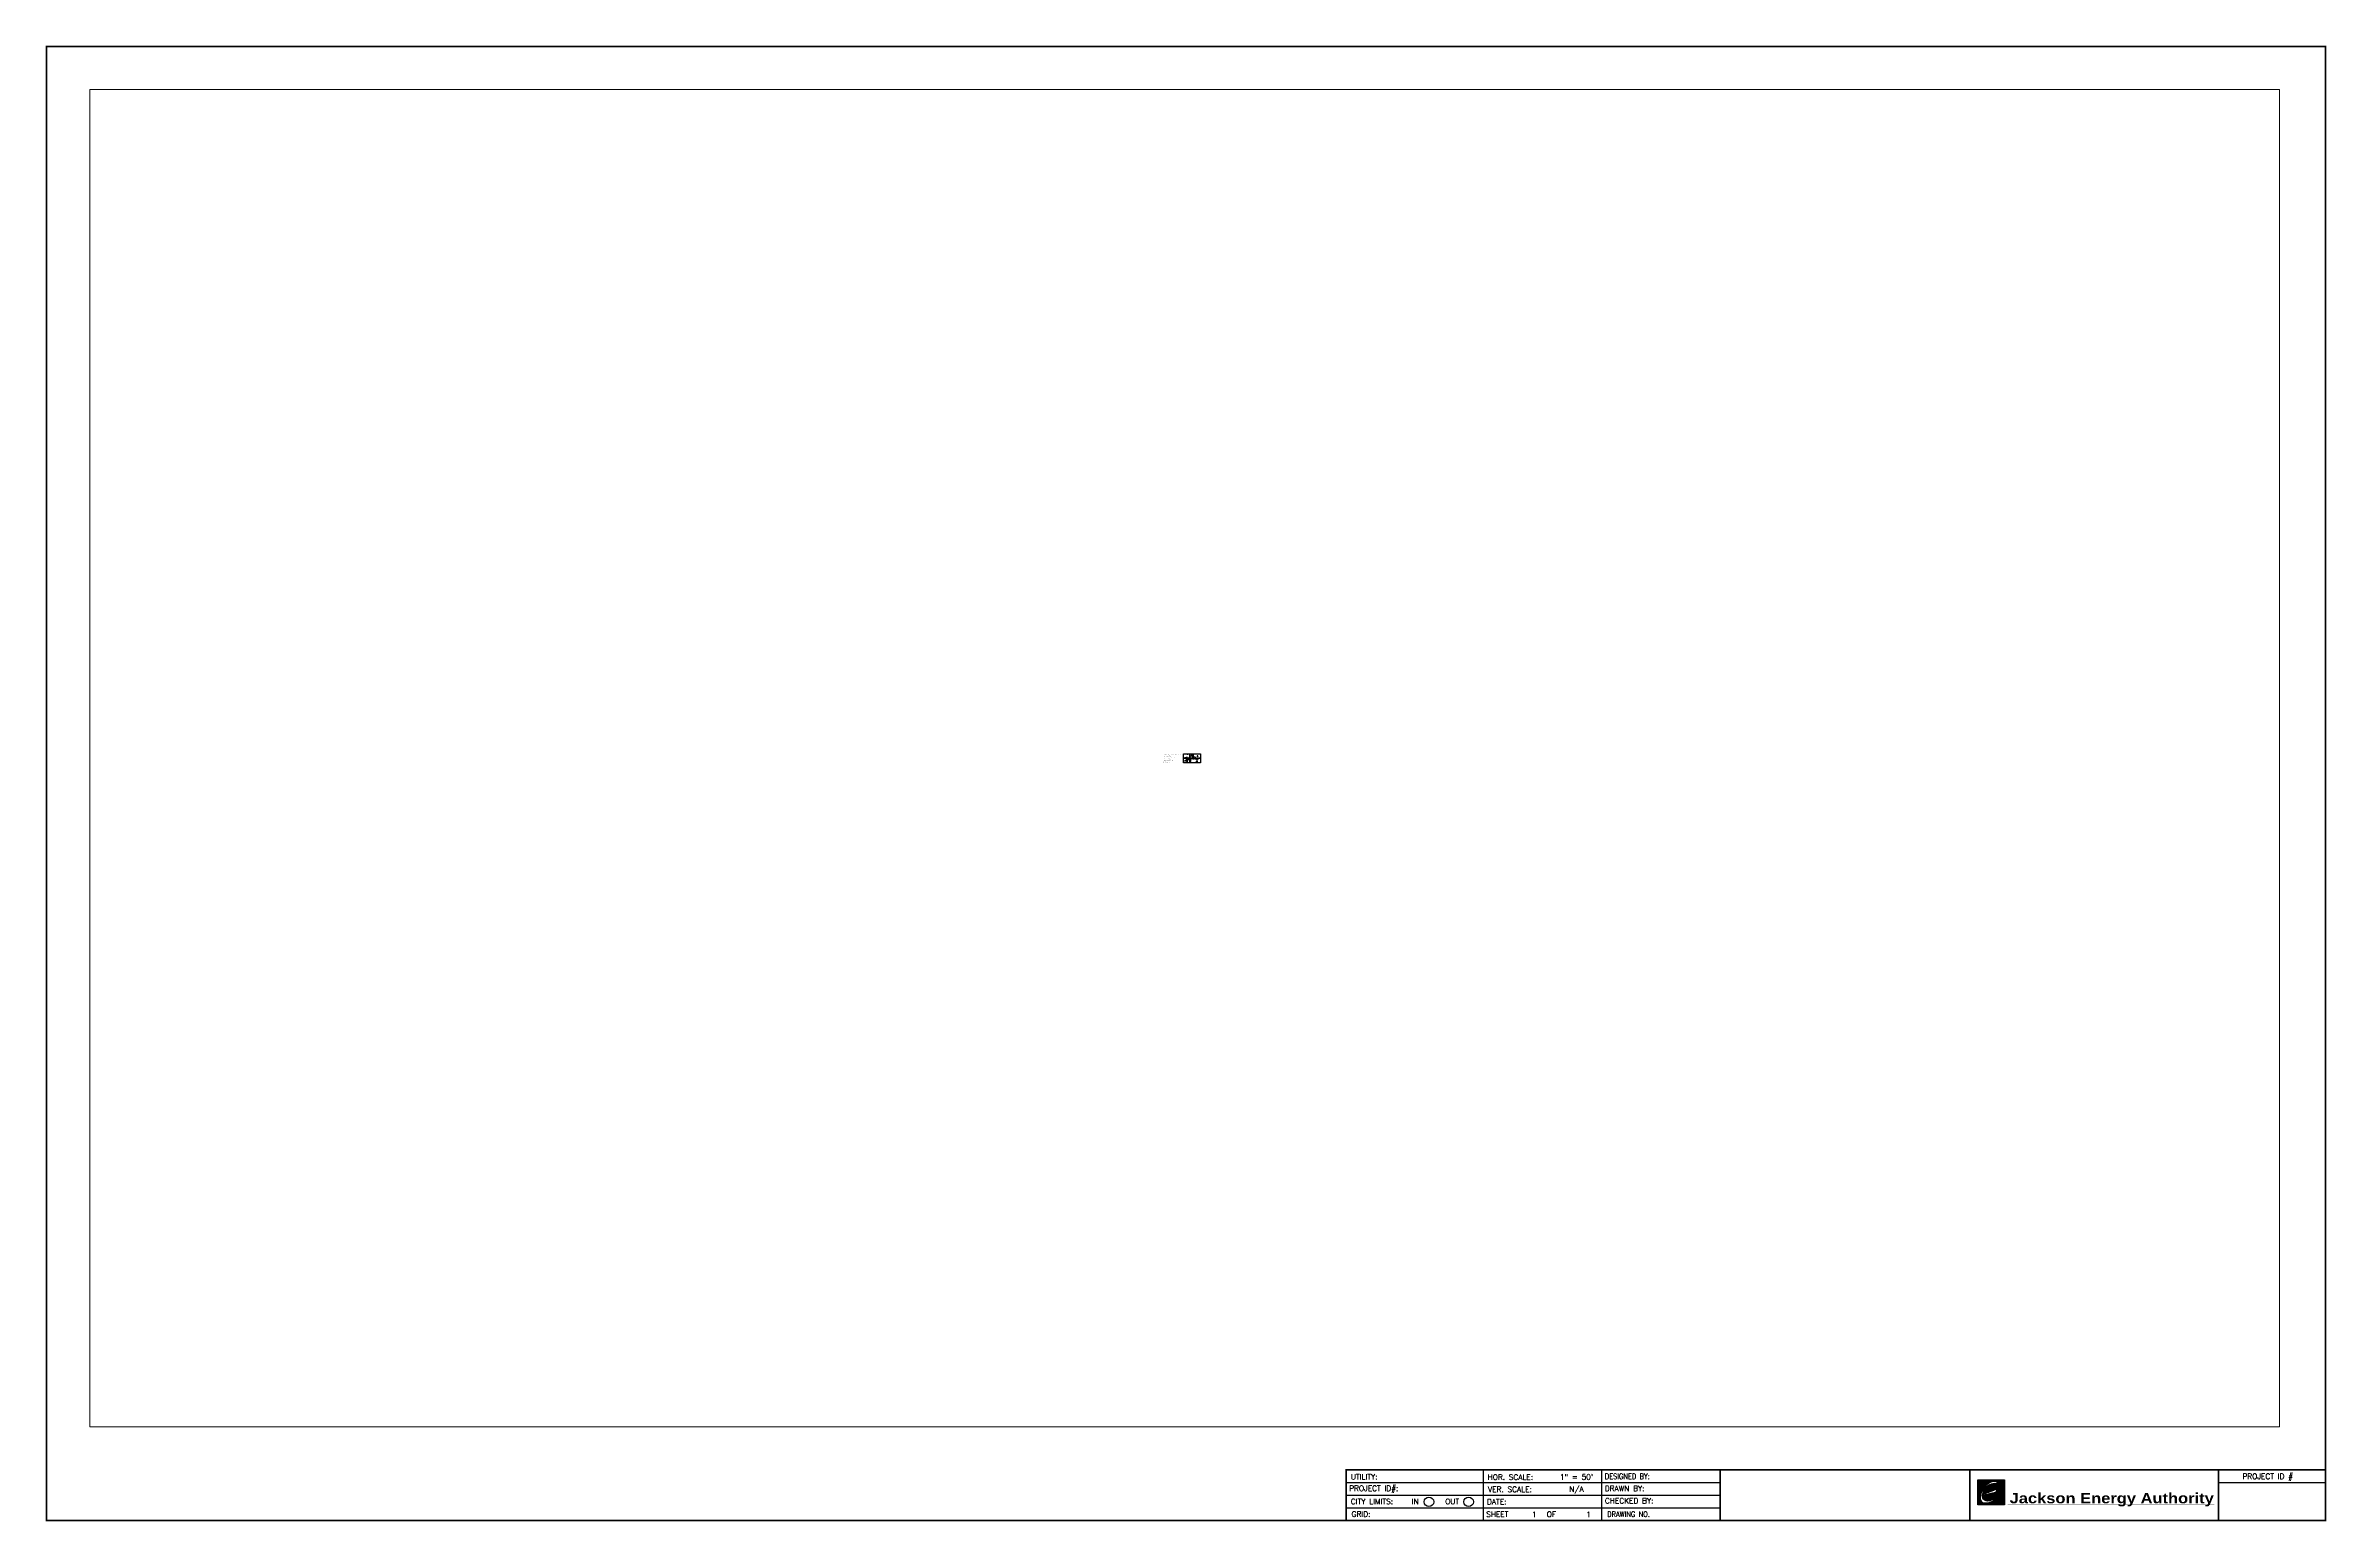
# Paper-space layout 'D-Size 50 Scale' of a CAD drawing. Header units: inches. Extents: x 788 to 2389, y 517 to 1553.
# The model-space entities are those that its viewports show. They can reach past a viewport. Long polylines and large blocks are cut down to what shows.
import ezdxf
from ezdxf.enums import TextEntityAlignment as Align

# ---------------------------------------------------------------- set-up
doc = ezdxf.new("R2010")
doc.units = ezdxf.units.IN
doc.header["$LTSCALE"] = 15
doc.header["$MEASUREMENT"] = 0
for name, color, linetype in [('JUD_LOGO', 7, 'Continuous'), ('TITLE_BLOCK', 7, 'Continuous'), ('view', 4, 'Continuous')]:
    doc.layers.add(name, color=color, linetype=linetype)
doc.styles.add('ARIAL', font='', dxfattribs={"height": 0.08})
doc.styles.add('HELVETLF', font='Helvetlf.shx', dxfattribs={"height": 0.08})
doc.styles.add('ROMANS', font='romans.shx', dxfattribs={"height": 4})
doc.styles.get('ARIAL').set_extended_font_data('Arial Black')

# ---------------------------------------------------------------- blocks, each defined once
blk = doc.blocks.new('TITLEHD')
at = {"layer": 'JUD_LOGO', "linetype": 'Continuous'}
h = blk.add_hatch(color=5, dxfattribs=at)
h.paths.add_polyline_path([(27.493, 0.22), (27.493, 0.574), (27.119, 0.574), (27.119, 0.22)])
h.paths.add_polyline_path([(27.305, 0.264, -0.105167), (27.222, 0.248, -0.410949), (27.152, 0.305, -0.157806), (27.162, 0.378, -0.098244), (27.188, 0.438, -0.077584), (27.26, 0.514, -0.174881), (27.354, 0.548, -0.244027), (27.387, 0.539, -1.250614), (27.374, 0.522, 0.214039), (27.244, 0.481, 0.223121), (27.186, 0.332, 0.235481), (27.221, 0.28, 0.116277), (27.269, 0.275, 0.125097), (27.459, 0.363, -1.310732), (27.466, 0.355, -0.089331)], flags=16)
h.paths.add_polyline_path([(27.366, 0.401, -0.014134), (27.201, 0.362), (27.201, 0.374, 0.03919), (27.378, 0.437, -0.858081), (27.387, 0.431, -0.395831)], flags=16)
at = {"layer": 'JUD_LOGO', "linetype": 'Continuous', "flags": 128}
blk.add_lwpolyline([(27.119, 0.22), (27.119, 0.574), (27.493, 0.574), (27.493, 0.22)], close=True, dxfattribs=at)
at = {"layer": 'JUD_LOGO', "color": 5, "linetype": 'Continuous', "flags": 128}
for points in [[(27.276, 0.526, 0.092451), (27.188, 0.438, 0.098244), (27.162, 0.378, 0.194814), (27.156, 0.288, 0.247632), (27.201, 0.249, 0.13077), (27.305, 0.264, 0.089331), (27.466, 0.355, 1.017719), (27.461, 0.365, -0.116711), (27.285, 0.279, -0.157008), (27.221, 0.28, -0.235481), (27.186, 0.332, -0.223121), (27.244, 0.481, -0.237761), (27.388, 0.52, 0.325869), (27.393, 0.532, 0.311268), (27.354, 0.548, 0.140368)], [(27.201, 0.374), (27.201, 0.362, 0.014134), (27.366, 0.401, 0.395831), (27.387, 0.431, 0.588568), (27.382, 0.439, -0.039992)]]:
    blk.add_lwpolyline(points, format="xyb", close=True, dxfattribs=at)
at = {"layer": 'JUD_LOGO', "color": 8, "linetype": 'Continuous', "const_width": 0.00536, "flags": 128}
blk.add_lwpolyline([(27.537, 0.222), (30.44, 0.222)], dxfattribs=at)
at = {"layer": 'TITLE_BLOCK', "color": 7}
for p, q in [((20.175, 0.712), (20.175, 0)), ((21.837, 0.712), (21.837, 0)), ((18.25, 0.534), (23.5, 0.534)), ((18.25, 0.356), (23.5, 0.356)), ((30.5, 0.534), (32, 0.534)), ((18.25, 0.178), (23.5, 0.178))]:
    blk.add_line(p, q, dxfattribs=at)
at = {"layer": 'TITLE_BLOCK', "color": 7, "const_width": 0.024}
blk.add_lwpolyline([(0, 0), (32, 0), (32, 20.7), (0, 20.7)], close=True, dxfattribs=at)
at = {"layer": 'TITLE_BLOCK', "color": 7}
blk.add_lwpolyline([(32, 0.712, 0.0238, 0.0238, 0), (18.25, 0.712, 0.0238, 0.0238, 0), (18.25, 0, 0.0238, 0.0238, 0)], format="xyseb", dxfattribs=at)
at = {"layer": 'TITLE_BLOCK', "const_width": 0.024, "flags": 128}
blk.add_lwpolyline([(23.5, 0.712), (27.007, 0.712)], dxfattribs=at)
at = {"layer": 'TITLE_BLOCK', "color": 7, "const_width": 0.0238}
for points in [[(23.5, 0.712), (23.5, 0)], [(30.5, 0.712), (30.5, 0)], [(30.5, 0.712), (30.5, 0)]]:
    blk.add_lwpolyline(points, dxfattribs=at)
at = {"layer": 'TITLE_BLOCK', "const_width": 0.0238}
blk.add_lwpolyline([(27.007, 0.712), (27.007, 0)], dxfattribs=at)
at = {"layer": 'TITLE_BLOCK', "color": 7}
for centre in [(19.412, 0.263), (19.969, 0.263)]:
    blk.add_circle(centre, 0.0669, dxfattribs=at)
at = {"layer": 'JUD_LOGO', "color": 8, "linetype": 'Continuous', "style": 'ARIAL'}
blk.add_text('Jackson Energy Authority', height=0.14469, dxfattribs=at).set_placement((27.565, 0.242))
at = {"layer": 'TITLE_BLOCK', "color": 7, "style": 'ROMANS'}
for s, p in [('UTILITY:', (18.315, 0.577)), ('HOR. SCALE:', (20.236, 0.572)), ('PROJECT ID #', (30.834, 0.583)), ('PROJECT ID#:', (18.292, 0.415)), ('VER. SCALE:', (20.241, 0.401)), ('DRAWN BY:', (21.881, 0.413)), ('CITY LIMITS:', (18.315, 0.23)), ('GRID:', (18.326, 0.053)), ('IN', (19.169, 0.23)), ('OUT', (19.641, 0.23)), ('SHEET         OF', (20.216, 0.05)), ('DATE:', (20.227, 0.226)), ('CHECKED BY:', (21.883, 0.24))]:
    blk.add_text(s, height=0.076, dxfattribs=at).set_placement(p)
at = {"layer": 'TITLE_BLOCK', "color": 7, "style": 'ROMANS', "width": 0.85}
blk.add_text('DESIGNED BY:', height=0.076, dxfattribs=at).set_placement((21.881, 0.583))
blk.add_text('DRAWING NO.', height=0.076, dxfattribs=at).set_placement((22.214, 0.052), align=Align.CENTER)
at = {"layer": 'TITLE_BLOCK', "color": 7, "flags": 8}
for tag, height, style, p in [('HSCALE', 0.076, 'ROMANS', (21.483, 0.574)), ('DESIGN', 0.076, 'ROMANS', (23.152, 0.578)), ('PROJIDNO', 0.076, 'ROMANS', (19.548, 0.414)), ('VSCALE', 0.076, 'ROMANS', (21.483, 0.403)), ('INI', 0.076, 'ROMANS', (23.152, 0.41)), ('LINE2', 0.095, 'ROMANS', (25.256, 0.304)), ('WONO', 0.2, 'HELVETLF', (31.255, 0.202)), ('GRID', 0.076, 'ROMANS', (19.396, 0.053)), ('XIN', 0.076, 'ROMANS', (19.412, 0.226)), ('XOUT', 0.076, 'ROMANS', (19.97, 0.226)), ('SN', 0.076, 'ROMANS', (20.89, 0.045)), ('DATE', 0.076, 'ROMANS', (21.48, 0.223)), ('ST', 0.076, 'ROMANS', (21.651, 0.045)), ('CHECKED', 0.076, 'ROMANS', (23.152, 0.236)), ('DWGNO', 0.08, 'ROMANS', (23.113, 0.054)), ('LINE3', 0.095, 'ROMANS', (25.256, 0.111))]:
    blk.add_attdef(tag, text='', height=height, dxfattribs=dict(at, style=style)).set_placement(p, align=Align.CENTER)

msp = doc.modelspace()

# ---------------------------------------------------------------- linework, layer by layer
for p, q in [((4.9, 3.9), (16.8, 3.9)), ((7.4, 3.9), (7.4, 1.7)), ((8.9, 6.3), (9.5, 6.3)), ((8.9, 5.5), (9.5, 5.5)), ((8.9, 4.8), (9.5, 4.8)), ((8.9, 2.4), (9.5, 2.4)), ((8.9, 1.7), (9.5, 1.7)), ((9.5, 3.9), (9.5, 6.7)), ((9.5, 6.7), (10, 6.7)), ((9.5, 5.9), (10, 5.9)), ((9.5, 5.2), (10, 5.2)), ((9.5, 4.5), (10, 4.5)), ((9.5, 1), (9.5, 3.9)), ((9.5, 2.1), (10, 2.1)), ((9.5, 1.4), (10, 1.4)), ((11.7, 6.7), (10, 6.7)), ((11.1, 6.3), (11.7, 6.3)), ((11.1, 5.5), (11.7, 5.5)), ((11.1, 4.8), (11.7, 4.8)), ((11.7, 3.9), (11.7, 6.7)), ((11.7, 5.9), (12.3, 5.9)), ((11.7, 5.2), (12.3, 5.2)), ((11.7, 4.5), (12.3, 4.5)), ((14.4, 3.9), (14.4, 1.7))]:
    msp.add_line(p, q)
for points in [[(4.9, 7), (16.8, 7), (16.8, 0.7), (4.9, 0.7)], [(6, 4.2), (6.6, 4.2), (6.6, 3.6), (6, 3.6)], [(7.1, 3.4), (7.7, 3.4), (7.7, 2.8), (7.1, 2.8)], [(8.3, 4.2), (8.9, 4.2), (8.9, 3.6), (8.3, 3.6)], [(9.2, 3.2), (9.8, 3.2), (9.8, 2.6), (9.2, 2.6)], [(9.3, 4.3), (9.6, 4.3), (9.6, 4), (9.3, 4)], [(10.3, 7), (10.9, 7), (10.9, 6.4), (10.3, 6.4)], [(10.7, 4.2), (11.2, 4.2), (11.2, 3.6), (10.7, 3.6)], [(11.5, 4.3), (11.9, 4.3), (11.9, 4), (11.5, 4)], [(12.9, 4.2), (13.5, 4.2), (13.5, 3.6), (12.9, 3.6)], [(14.9, 4.2), (15.5, 4.2), (15.5, 3.6), (14.9, 3.6)]]:
    msp.add_lwpolyline(points, close=True)
for centre, radius in [((5.5, 3.9), 0.263), ((7.4, 2.3), 0.263), ((7.4, 1.5), 0.263), ((7.8, 3.9), 0.263), ((9.5, 5.7), 0.131), ((9.5, 1.6), 0.131), ((10.2, 3.9), 0.263), ((11.7, 5), 0.131), ((12.5, 3.9), 0.263), ((13.8, 3.9), 0.263), ((14.4, 1.5), 0.263), ((14.9, 5.2), 0.263), ((16.3, 3.9), 0.263)]:
    msp.add_circle(centre, radius)

# ---------------------------------------------------------------- texts
at = {"attachment_point": 1, "style": 'ROMANS'}
for s, width, gutter_width, heights, insert, char_height in [('{\\fArial|b0|i0|c0|p34;Power: 120 vac with wall power to a mdb with breakers to each source, axion, etc\\P\\PEach device: has status indicator\\P\\PEach load: has clear/white indicator\\P\\Pvisible indication of faulted zone - flashing push button\\P\\PVinyl or wrap for 2d plan view\\P\\PPushbutton fault controls and HMI fault control\\P\\Pbill of material\\P\\Ppower system analysis - milsoft}', 15.659, 20, [12.1], (-9.5, 6.9), 0.25), ('{\\fArial|b0|i0|c0|p34;S}', 0.217, 20, [0], (5.4, 4), 0.25), ('\\pi0.12601;{\\fArial|b0|i0|c0|p34;\\LOutputs\\l\\P\\pi0.17236;Status}', 0.729, 0.0677, [0.938], (5.9, 4.5), 0.1), ('{\\fArial|b0|i0|c0|p34;CB}', 0.217, 20, [0], (6.1, 4), 0.25), ('\\pi0.53254;{\\fArial|b0|i0|c0|p34;3d printed houses\\P\\pi0.68599;resistor at ea\\P\\pi0.75778;lighting led\\P\\pi0.17211;can house be apart of circuit?}', 2.164, 20, [0], (6.6, 6.8), 0.1), ('{\\fArial|b0|i0|c0|p34;R}', 0.217, 20, [0], (7.3, 3.2), 0.25), ('{\\fArial|b0|i0|c0|p34;X}', 0.217, 20, [0], (7.3, 2.4), 0.25), ('{\\fArial|b0|i0|c0|p34;DER}', 0.217, 20, [0], (7.3, 1.5), 0.1), ('{\\fArial|b0|i0|c0|p34;X}', 0.217, 20, [0], (7.7, 4), 0.25), ('\\pi0.12601;{\\fArial|b0|i0|c0|p34;\\LOutputs\\l\\P\\pi0.17236;Status}', 0.729, 0.0677, [0.938], (7.8, 3.1), 0.1), ('\\pi0.12601;{\\fArial|b0|i0|c0|p34;\\LOutputs\\l\\P\\pi0.17236;Status}', 0.729, 0.0677, [0.938], (8.3, 3.5), 0.1), ('{\\fArial|b0|i0|c0|p34;R}', 0.217, 20, [0], (8.5, 4), 0.25), ('\\pi0.18348;{\\fArial|b0|i0|c0|p34;\\LInputs\\P\\pi0.18304;\\lstatus}', 0.729, 0.0677, [0.938], (8.6, 4.6), 0.1), ('{\\fArial|b0|i0|c0|p34;X}', 0.109, 10, [0], (9.4, 5.8), 0.125), ('{\\fArial|b0|i0|c0|p34;F}', 0.122, 11.2, [0], (9.4, 4.2), 0.14), ('{\\fArial|b0|i0|c0|p34;R}', 0.217, 20, [0], (9.4, 3), 0.25), ('{\\fArial|b0|i0|c0|p34;X}', 0.109, 10, [0], (9.4, 1.6), 0.125), ('\\pi0.12601;{\\fArial|b0|i0|c0|p34;\\LOutputs\\l\\P\\pi0.17236;Status}', 0.729, 0.0677, [0.938], (9.8, 2.7), 0.1), ('{\\fArial|b0|i0|c0|p34;X}', 0.217, 20, [0], (10.1, 4), 0.25), ('{\\fArial|b0|i0|c0|p34;op}', 0.217, 20, [0], (10.4, 6.8), 0.25), ('\\pi0.18348;{\\fArial|b0|i0|c0|p34;\\LInputs\\P\\pi0.18304;\\lstatus}', 0.729, 0.0677, [0.938], (10.2, 6.4), 0.1), ('{\\fArial|b0|i0|c0|p34;R}', 0.217, 20, [0], (10.8, 4), 0.25), ('\\pi0.18348;{\\fArial|b0|i0|c0|p34;\\LInputs\\P\\pi0.18304;\\lstatus}', 0.729, 0.0677, [0.938], (10.9, 4.6), 0.1), ('\\pi0.12601;{\\fArial|b0|i0|c0|p34;\\LOutputs\\l\\P\\pi0.17236;Status}', 0.729, 0.0677, [0.938], (11.1, 3.5), 0.1), ('{\\fArial|b0|i0|c0|p34;X}', 0.109, 10, [0], (11.7, 5), 0.125), ('{\\fArial|b0|i0|c0|p34;F}', 0.122, 11.2, [0], (11.7, 4.2), 0.14), ('{\\fArial|b0|i0|c0|p34;X}', 0.217, 20, [0], (12.4, 4), 0.25), ('\\pi0.12601;{\\fArial|b0|i0|c0|p34;\\LOutputs\\l\\P\\pi0.17236;Status}', 0.729, 0.0677, [0.938], (13, 4.5), 0.1), ('{\\fArial|b0|i0|c0|p34;R}', 0.217, 20, [0], (13.1, 4), 0.25), ('{\\fArial|b0|i0|c0|p34;X}', 0.217, 20, [0], (13.7, 4), 0.25), ('\\pi-0.00146;{\\fArial|b0|i0|c0|p34;IND\\P\\pi0.07736;L}', 0.217, 20, [0], (14.3, 1.6), 0.1), ('\\pi0.18348;{\\fArial|b0|i0|c0|p34;\\LInputs\\P\\pi0.08532;\\lReturn to \\P\\pi0.14968;Normal}', 0.729, 0.0677, [0.938], (14.5, 6), 0.1), ('{\\fArial|b0|i0|c0|p34;RN}', 0.217, 20, [0], (14.7, 5.3), 0.25), ('\\pi0.00139;{\\fArial|b0|i0|c0|p34;variable load\\P\\pi0.07707;test points}', 0.783, 20, [0], (14.8, 1.5), 0.1), ('{\\fArial|b0|i0|c0|p34;CB}', 0.217, 20, [0], (15, 4), 0.25), ('\\pi0.12601;{\\fArial|b0|i0|c0|p34;\\LOutputs\\l\\P\\pi0.17236;Status}', 0.729, 0.0677, [0.938], (14.9, 3.5), 0.1), ('{\\fArial|b0|i0|c0|p34;S}', 0.217, 20, [0], (16.2, 4), 0.25)]:
    msp.add_mtext_dynamic_manual_height_columns(s, width=width, gutter_width=gutter_width, heights=heights, dxfattribs=dict(at, insert=insert, char_height=char_height))
note = msp.add_mtext_dynamic_manual_height_columns('\\pi0.18616;{\\fArial|b0|i0|c0|p34;\\LInputs\\P\\pi0.18571;\\lstatus\\P\\pi0.36723;\\P}', width=0.734, gutter_width=0.0677, heights=[0.532, 0], dxfattribs=dict(insert=(5.4, 1.3), char_height=0.1, attachment_point=1, style='ROMANS'))
for column, words in zip(note.columns.linked_columns, ['\\pi0.12869;{\\fArial|b0|i0|c0|p34;\\LOutputs\\P\\pi0.02418;\\lGen Status}']):
    column.text = words
note = msp.add_mtext_dynamic_manual_height_columns('\\pi0.16245;{\\fArial|b0|i0|c0|p34;\\LInputs\\P\\pi0.19448;\\lFault\\P\\pi0.34352;\\P}', width=0.687, gutter_width=0.0677, heights=[0.476, 0], dxfattribs=dict(insert=(5.6, 2.4), char_height=0.1, attachment_point=1, style='ROMANS'))
for column, words in zip(note.columns.linked_columns, ['\\pi0.13772;{\\fArial|b0|i0|c0|p34;\\LOutput\\P\\pi0.08991;\\lFlashing \\P\\pi0.19519;Input}']):
    column.text = words
note = msp.add_mtext_dynamic_manual_height_columns('\\pi0.16245;{\\fArial|b0|i0|c0|p34;\\LInputs\\P\\pi0.19448;\\lFault\\P\\pi0.34352;\\P}', width=0.687, gutter_width=0.0677, heights=[0.476, 0], dxfattribs=dict(insert=(6.8, 4.7), char_height=0.1, attachment_point=1, style='ROMANS'))
for column, words in zip(note.columns.linked_columns, ['\\pi0.13772;{\\fArial|b0|i0|c0|p34;\\LOutput\\P\\pi0.08991;\\lFlashing \\P\\pi0.19519;Input}']):
    column.text = words
note = msp.add_mtext_dynamic_manual_height_columns('\\pi0.16245;{\\fArial|b0|i0|c0|p34;\\LInputs\\P\\pi0.19448;\\lFault\\P\\pi0.34352;\\P}', width=0.687, gutter_width=0.0677, heights=[0.476, 0], dxfattribs=dict(insert=(9.4, 3.5), char_height=0.1, attachment_point=1, style='ROMANS'))
for column, words in zip(note.columns.linked_columns, ['\\pi0.13772;{\\fArial|b0|i0|c0|p34;\\LOutput\\P\\pi0.08991;\\lFlashing \\P\\pi0.19519;Input}']):
    column.text = words
note = msp.add_mtext_dynamic_manual_height_columns('\\pi0.16245;{\\fArial|b0|i0|c0|p34;\\LInputs\\P\\pi0.19448;\\lFault\\P\\pi0.34352;\\P}', width=0.687, gutter_width=0.0677, heights=[0.476, 0], dxfattribs=dict(insert=(9.5, 5.7), char_height=0.1, attachment_point=1, style='ROMANS'))
for column, words in zip(note.columns.linked_columns, ['\\pi0.13772;{\\fArial|b0|i0|c0|p34;\\LOutput\\P\\pi0.08991;\\lFlashing \\P\\pi0.19519;Input}']):
    column.text = words
note = msp.add_mtext_dynamic_manual_height_columns('\\pi0.16245;{\\fArial|b0|i0|c0|p34;\\LInputs\\P\\pi0.19448;\\lFault\\P\\pi0.34352;\\P}', width=0.687, gutter_width=0.0677, heights=[0.476, 0], dxfattribs=dict(insert=(9.6, 1.3), char_height=0.1, attachment_point=1, style='ROMANS'))
for column, words in zip(note.columns.linked_columns, ['\\pi0.13772;{\\fArial|b0|i0|c0|p34;\\LOutput\\P\\pi0.08991;\\lFlashing \\P\\pi0.19519;Input}']):
    column.text = words
note = msp.add_mtext_dynamic_manual_height_columns('\\pi0.16245;{\\fArial|b0|i0|c0|p34;\\LInputs\\P\\pi0.19448;\\lFault\\P\\pi0.34352;\\P}', width=0.687, gutter_width=0.0677, heights=[0.476, 0], dxfattribs=dict(insert=(11.7, 3.5), char_height=0.1, attachment_point=1, style='ROMANS'))
for column, words in zip(note.columns.linked_columns, ['\\pi0.13772;{\\fArial|b0|i0|c0|p34;\\LOutput\\P\\pi0.08991;\\lFlashing \\P\\pi0.19519;Input}']):
    column.text = words
note = msp.add_mtext_dynamic_manual_height_columns('\\pi0.16245;{\\fArial|b0|i0|c0|p34;\\LInputs\\P\\pi0.19448;\\lFault\\P\\pi0.34352;\\P}', width=0.687, gutter_width=0.0677, heights=[0.476, 0], dxfattribs=dict(insert=(11.8, 5.1), char_height=0.1, attachment_point=1, style='ROMANS'))
for column, words in zip(note.columns.linked_columns, ['\\pi0.13772;{\\fArial|b0|i0|c0|p34;\\LOutput\\P\\pi0.08991;\\lFlashing \\P\\pi0.19519;Input}']):
    column.text = words
note = msp.add_mtext_dynamic_manual_height_columns('\\pi0.16245;{\\fArial|b0|i0|c0|p34;\\LInputs\\P\\pi0.19448;\\lFault\\P\\pi0.34352;\\P}', width=0.687, gutter_width=0.0677, heights=[0.476, 0], dxfattribs=dict(insert=(13, 3.5), char_height=0.1, attachment_point=1, style='ROMANS'))
for column, words in zip(note.columns.linked_columns, ['\\pi0.13772;{\\fArial|b0|i0|c0|p34;\\LOutput\\P\\pi0.08991;\\lFlashing \\P\\pi0.19519;Input}']):
    column.text = words

psp = doc.layouts.new('D-Size 50 Scale')

# ---------------------------------------------------------------- block references
ref = psp.add_blockref('TITLEHD', (788.5, 517.1), dxfattribs=dict(xscale=50, yscale=50, zscale=50))
ref.add_attrib('HSCALE', '1" = 50\'', dxfattribs={"layer": 'TITLE_BLOCK', "color": 7, "height": 3.8, "style": 'ROMANS', "flags": 8}).set_placement((1862.7, 545.8), align=Align.CENTER)
ref.add_attrib('VSCALE', 'N/A', dxfattribs={"layer": 'TITLE_BLOCK', "color": 7, "height": 3.8, "style": 'ROMANS', "flags": 8}).set_placement((1862.7, 537.3), align=Align.CENTER)
ref.add_attrib('SN', '1', dxfattribs={"layer": 'TITLE_BLOCK', "color": 7, "height": 3.8, "style": 'ROMANS', "flags": 8}).set_placement((1833.1, 519.4), align=Align.CENTER)
ref.add_attrib('ST', '1', dxfattribs={"layer": 'TITLE_BLOCK', "color": 7, "height": 3.8, "style": 'ROMANS', "flags": 8}).set_placement((1871.1, 519.4), align=Align.CENTER)

# ---------------------------------------------------------------- viewports
at = {"layer": 'view'}
psp.add_viewport(center=(1587.6, 1052.4), size=(1537.4, 938.795), view_center_point=(5.8, 3.9), view_height=938.795, dxfattribs=at)

doc.saveas('drawing.dxf')
